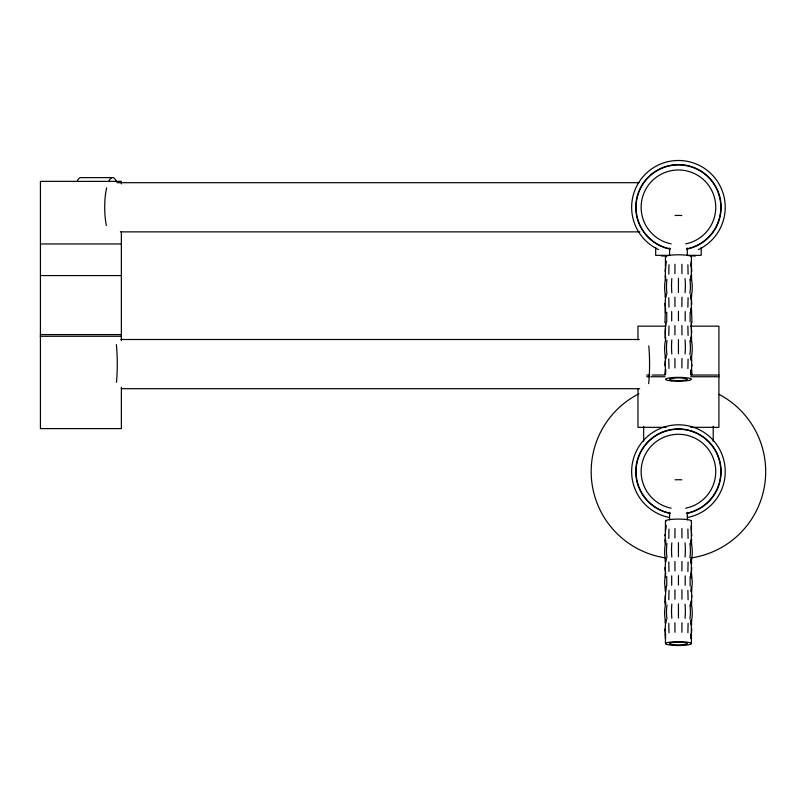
<?xml version="1.0" encoding="UTF-8"?>
<svg xmlns="http://www.w3.org/2000/svg" width="806" height="806" viewBox="0 0 806 806"><rect width="100%" height="100%" fill="white"/><g stroke="black" fill="none" stroke-linecap="round" stroke-linejoin="round"><path stroke-width="1.21" d="M665.524 369.329L665.514 374.306L665.565 369.591M665.565 308.315L665.514 313.03L665.091 303.318M665.514 577.338L665.565 572.623M665.565 633.909L665.514 638.624L665.091 628.912M691.316 265.889L691.367 261.174L691.296 280.528L691.417 275.823M691.316 327.165L691.367 322.45L691.296 341.815L691.417 337.099M691.316 530.197L691.367 525.482L691.296 544.846L691.417 540.131M691.316 591.483L691.367 586.768L691.79 596.974M674.914 297.182L674.975 306.653M674.914 358.469L674.975 367.929M674.914 561.49L674.975 570.96M674.914 622.776L674.975 632.247M681.967 273.617L681.896 264.227M681.967 334.893L681.896 325.503M681.967 537.924L681.896 528.535M681.967 599.201L681.896 589.821M665.494 297.898L665.585 294.17L665.494 297.706M665.494 359.174L665.585 355.456L665.494 358.992M665.494 562.205L665.585 558.487L665.494 562.014M665.494 623.491L665.585 619.764L665.494 623.3M681.896 306.653L681.967 297.182M681.896 367.929L681.967 358.469M681.896 570.96L681.967 561.49M681.896 632.247L681.967 622.776M674.975 264.227L674.914 273.617M674.975 325.503L674.914 334.893M674.975 528.535L674.914 537.924M674.975 589.821L674.914 599.201M691.417 601.417L691.296 606.122L691.79 595.916M668.799 297.706L668.99 307.167M668.799 358.992L668.99 368.443M668.799 562.014L668.99 571.474M668.799 623.3L668.99 632.76M688.082 274.141L687.891 264.741M688.082 335.417L687.891 326.017M688.082 538.448L687.891 529.048M688.082 599.724L687.891 590.324M685.191 320.969L685.191 311.539M685.191 585.287L685.191 575.857M665.091 365.662L665.262 360.947M671.69 311.539L671.69 320.969M671.69 575.857L671.69 585.287M665.403 276.559L665.202 280.276A44.965 44.471 0 0 0 665.202 294.422L665.333 296.91M665.403 540.866L665.202 544.594A44.965 44.471 0 0 0 665.202 558.729L665.333 561.218M691.417 299.137L691.679 294.422A44.965 44.471 0 0 0 691.679 280.276L691.417 275.571M691.417 360.423L691.679 355.708A44.965 44.471 0 0 0 691.679 341.563L691.417 336.848M691.417 563.444L691.679 558.729A44.965 44.471 0 0 0 691.679 544.594L691.417 539.879M691.417 624.731L691.679 620.015A44.965 44.471 0 0 0 691.679 605.87L691.417 601.155M665.534 297.646L665.756 293.918L665.091 304.386L665.524 309.081M665.534 358.922L665.756 355.204L665.091 364.604L665.524 370.357M665.534 561.953L665.756 558.226L665.091 568.693L665.524 573.388M665.534 623.24L665.756 619.512L665.091 629.97L665.524 634.675M666.743 312.275L666.743 321.705M666.743 576.592L666.743 586.012M690.138 321.705L690.138 312.275M690.138 586.012L690.138 576.592M665.565 265.889L665.877 260.922L665.262 276.095M665.565 327.165L665.877 322.209L665.091 331.609L665.585 341.311M665.565 530.197L665.877 525.24L665.091 535.698M665.565 591.483L665.877 586.516L665.262 601.679M691.417 275.309L691.125 279.773L691.619 275.048M691.417 336.596L691.125 341.059L691.619 336.324M691.417 539.627L691.125 544.09L691.619 539.355M691.417 600.903L691.125 605.366L691.619 600.631M687.891 307.167L688.082 297.706M687.891 368.443L688.082 358.992M687.891 571.474L688.082 562.014M687.891 632.76L688.082 623.3M668.99 264.741L668.799 274.141M668.99 326.017L668.799 335.417M668.99 529.048L668.799 538.448M668.99 590.324L668.799 599.724M691.316 308.315L691.004 312.778L691.357 308.053M691.316 369.591L691.004 374.065L691.357 369.329M691.004 577.086L691.316 572.623M691.316 633.909L691.004 638.372L691.79 628.912M691.951 322.702L691.498 308.567M665.091 271.38L665.524 266.655M665.524 327.931L665.262 337.371M691.79 364.604L691.367 374.81L691.316 370.095M691.357 572.361L691.79 567.636M665.383 308.567L664.93 322.702M664.93 374.558L665.383 369.843M691.498 266.141L691.407 256.711M665.383 572.875L664.587 582.305L665.383 591.735M665.383 634.161L665.474 643.581M691.498 530.449L691.407 521.019M691.498 591.735L692.283 582.305L691.498 572.875M665.474 256.711L665.383 266.141M665.474 521.019L665.383 530.449M691.407 643.581A12.967 1.924 0 0 0 671.962 641.919A12.967 1.924 0 0 0 671.952 645.253A12.967 1.924 0 0 0 691.407 643.581L691.498 634.161M112.034 177.642L80.328 177.642A29.721 7.889 90 0 0 77.366 180.715M116.9 182.69L638.967 182.69M120.366 231.876L639.914 231.876M40.431 243.956L121.363 243.956M669.726 255.341L655.671 255.341L655.671 247.472M687.155 255.341L701.2 255.341L701.2 247.472M661.363 255.976L666.371 255.976M690.51 255.976L695.507 255.976M40.431 275.571L121.363 275.571M665.121 326.158L637.969 326.158L637.969 339.9M690.671 326.158L718.912 326.158L718.912 427.331L690.671 427.331M40.3 334.571L121.494 334.571M40.3 336.273L121.494 336.273M120.93 339.497L639.229 339.497M646.704 375.042L649.737 375.042M652.195 375.042L665.081 375.042M690.712 375.042L719.033 375.042M646.704 376.745L649.737 376.745M650.966 376.745L665.081 376.745M690.712 376.745L719.033 376.745M121.363 388.704L639.662 388.704M666.209 427.331L637.969 427.331L637.969 388.613M691.619 360.947L691.125 356.212L691.417 360.675M691.619 563.968L691.125 559.233L691.417 563.696M691.619 625.255L691.125 620.519L691.417 624.982M691.498 369.843L691.951 374.558M691.79 271.38L691.175 264.287M691.357 327.931L691.79 332.666M691.357 530.963L691.79 535.698M665.091 567.636L665.524 572.361M691.155 264.156L691.316 266.393M691.155 589.75L691.316 591.987M691.417 299.389L691.125 294.925L691.79 304.386M665.262 539.355L665.585 544.342L665.464 540.131L665.605 542.609M665.605 603.895L665.464 601.417L665.524 603.765M665.333 358.186L665.202 355.708A44.965 44.471 0 0 1 665.202 341.563M665.333 622.504L665.202 620.015A44.965 44.471 0 0 1 665.202 605.87L665.091 595.916M691.79 365.662L691.296 355.456L691.417 360.161M665.091 534.63L665.262 540.403M691.417 298.885L691.296 294.17L691.367 313.534L691.316 308.819M691.417 563.192L691.296 558.487L691.367 577.842L691.316 573.126M691.417 624.479L691.296 619.764L691.367 639.128L691.316 634.413M665.464 275.823L665.585 280.035M665.464 337.099L665.524 339.457M665.464 275.571L665.524 278.05M665.464 336.848L665.524 339.336M665.464 539.879L665.524 542.357M665.464 601.155L665.524 603.644M713.219 426.344L713.219 441.366M687.296 248.016L687.296 255.522M687.296 512.334L687.296 519.83M678.44 278.322L678.44 292.457M678.44 311.277L678.44 320.707M678.44 339.598L678.44 353.743M678.44 542.629L678.44 556.765M678.44 575.585L678.44 585.015M678.44 603.906L678.44 618.051M669.585 248.016L669.585 255.522M669.585 512.334L669.585 519.83M643.662 426.344L643.662 441.366M121.363 183.869L121.363 181.36L40.431 181.36L40.431 428.601L121.363 428.601L121.363 387.142M121.363 231.604L121.363 340.676M719.073 394.376A87.26 87.26 0 0 1 690.954 557.953M664.789 557.782A87.26 87.26 0 0 1 638.826 393.842M670.108 249.145A42.678 42.678 0 0 1 642.946 183.566A42.678 42.678 0 0 1 713.925 183.566A42.678 42.678 0 0 1 686.762 249.145M670.108 513.452A42.678 42.678 0 0 1 642.946 447.884A42.678 42.678 0 0 1 713.925 447.884A42.678 42.678 0 0 1 686.762 513.452M670.179 248.832A42.365 42.365 0 0 1 636.891 199.022A42.365 42.365 0 0 1 686.702 165.734A42.365 42.365 0 0 1 719.99 215.545A42.365 42.365 0 0 1 686.702 248.832M671.166 243.875A37.308 37.308 0 0 1 647.42 186.559A37.308 37.308 0 0 1 709.461 186.559A37.308 37.308 0 0 1 685.715 243.875M670.179 513.15A42.365 42.365 0 0 1 636.891 463.329A42.365 42.365 0 0 1 686.702 430.041A42.365 42.365 0 0 1 719.99 479.862A42.365 42.365 0 0 1 686.702 513.15M671.166 508.183A37.308 37.308 0 0 1 647.42 450.866A37.308 37.308 0 0 1 709.461 450.866A37.308 37.308 0 0 1 685.715 508.183M658.442 249.588A46.788 46.788 0 0 1 641.788 178.197A46.788 46.788 0 0 1 715.093 178.197A46.788 46.788 0 0 1 698.439 249.588M669.312 517.482A46.788 46.788 0 0 1 639.531 445.597A46.788 46.788 0 0 1 717.35 445.597A46.788 46.788 0 0 1 687.568 517.482M675.055 215.514A8.856 1.36 0 0 1 681.826 215.514M675.055 479.822A8.856 1.36 0 0 1 681.826 479.822M665.917 257.205A12.967 1.924 0 0 1 677.594 254.797A12.967 1.924 0 0 1 691.286 256.963M666.975 354.721A44.965 38.517 75.6 0 1 666.975 340.585M671.821 354.005A44.965 22.236 85.1 0 1 671.821 339.86M685.06 339.86A44.965 22.236 -85.1 0 1 685.06 354.005M689.906 340.585A44.965 38.517 -75.6 0 1 689.906 354.721M666.975 293.444A44.975 38.517 75.6 0 1 666.975 279.299M671.821 292.719A44.965 22.236 85.1 0 1 671.821 278.584M685.06 278.584A44.965 22.236 -85.1 0 1 685.06 292.719M689.906 279.299A44.975 38.517 -75.6 0 1 689.906 293.444M665.917 521.522A12.967 1.924 0 0 1 677.594 519.104A12.967 1.924 0 0 1 691.296 521.27M666.975 619.038A44.965 38.517 75.6 0 1 666.975 604.893M671.821 618.313A44.965 22.236 85.1 0 1 671.821 604.168M685.06 604.168A44.965 22.236 -85.1 0 1 685.06 618.313M689.906 604.893A44.965 38.517 -75.6 0 1 689.906 619.038M666.975 557.752A44.965 38.517 75.6 0 1 666.975 543.607M671.821 557.037A44.965 22.236 85.1 0 1 671.821 542.891M685.06 542.891A44.965 22.236 -85.1 0 1 685.06 557.037M689.906 543.607A44.965 38.517 -75.6 0 1 689.906 557.752M106.372 225.529A29.721 7.889 90 0 1 106.634 187.838M109.062 180.715A29.721 7.889 90 0 1 116.497 181.451M116.336 344.605A29.721 3.748 -90 0 1 116.477 382.296M648.78 345.895A29.721 3.748 -90 0 1 648.649 383.596M674.007 380.452A8.856 1.36 0 0 0 687.296 379.273A8.856 1.36 0 0 0 674.018 378.095A8.856 1.36 0 0 0 674.007 380.452M672.607 644.609A8.856 1.36 0 0 0 687.125 643.853A8.856 1.36 0 0 0 675.589 642.291A8.856 1.36 0 0 0 672.607 644.609M671.962 380.936A12.967 1.924 0 0 0 691.407 379.273A12.967 1.924 0 0 0 671.962 377.611A12.967 1.924 0 0 0 671.962 380.936"/></g></svg>
